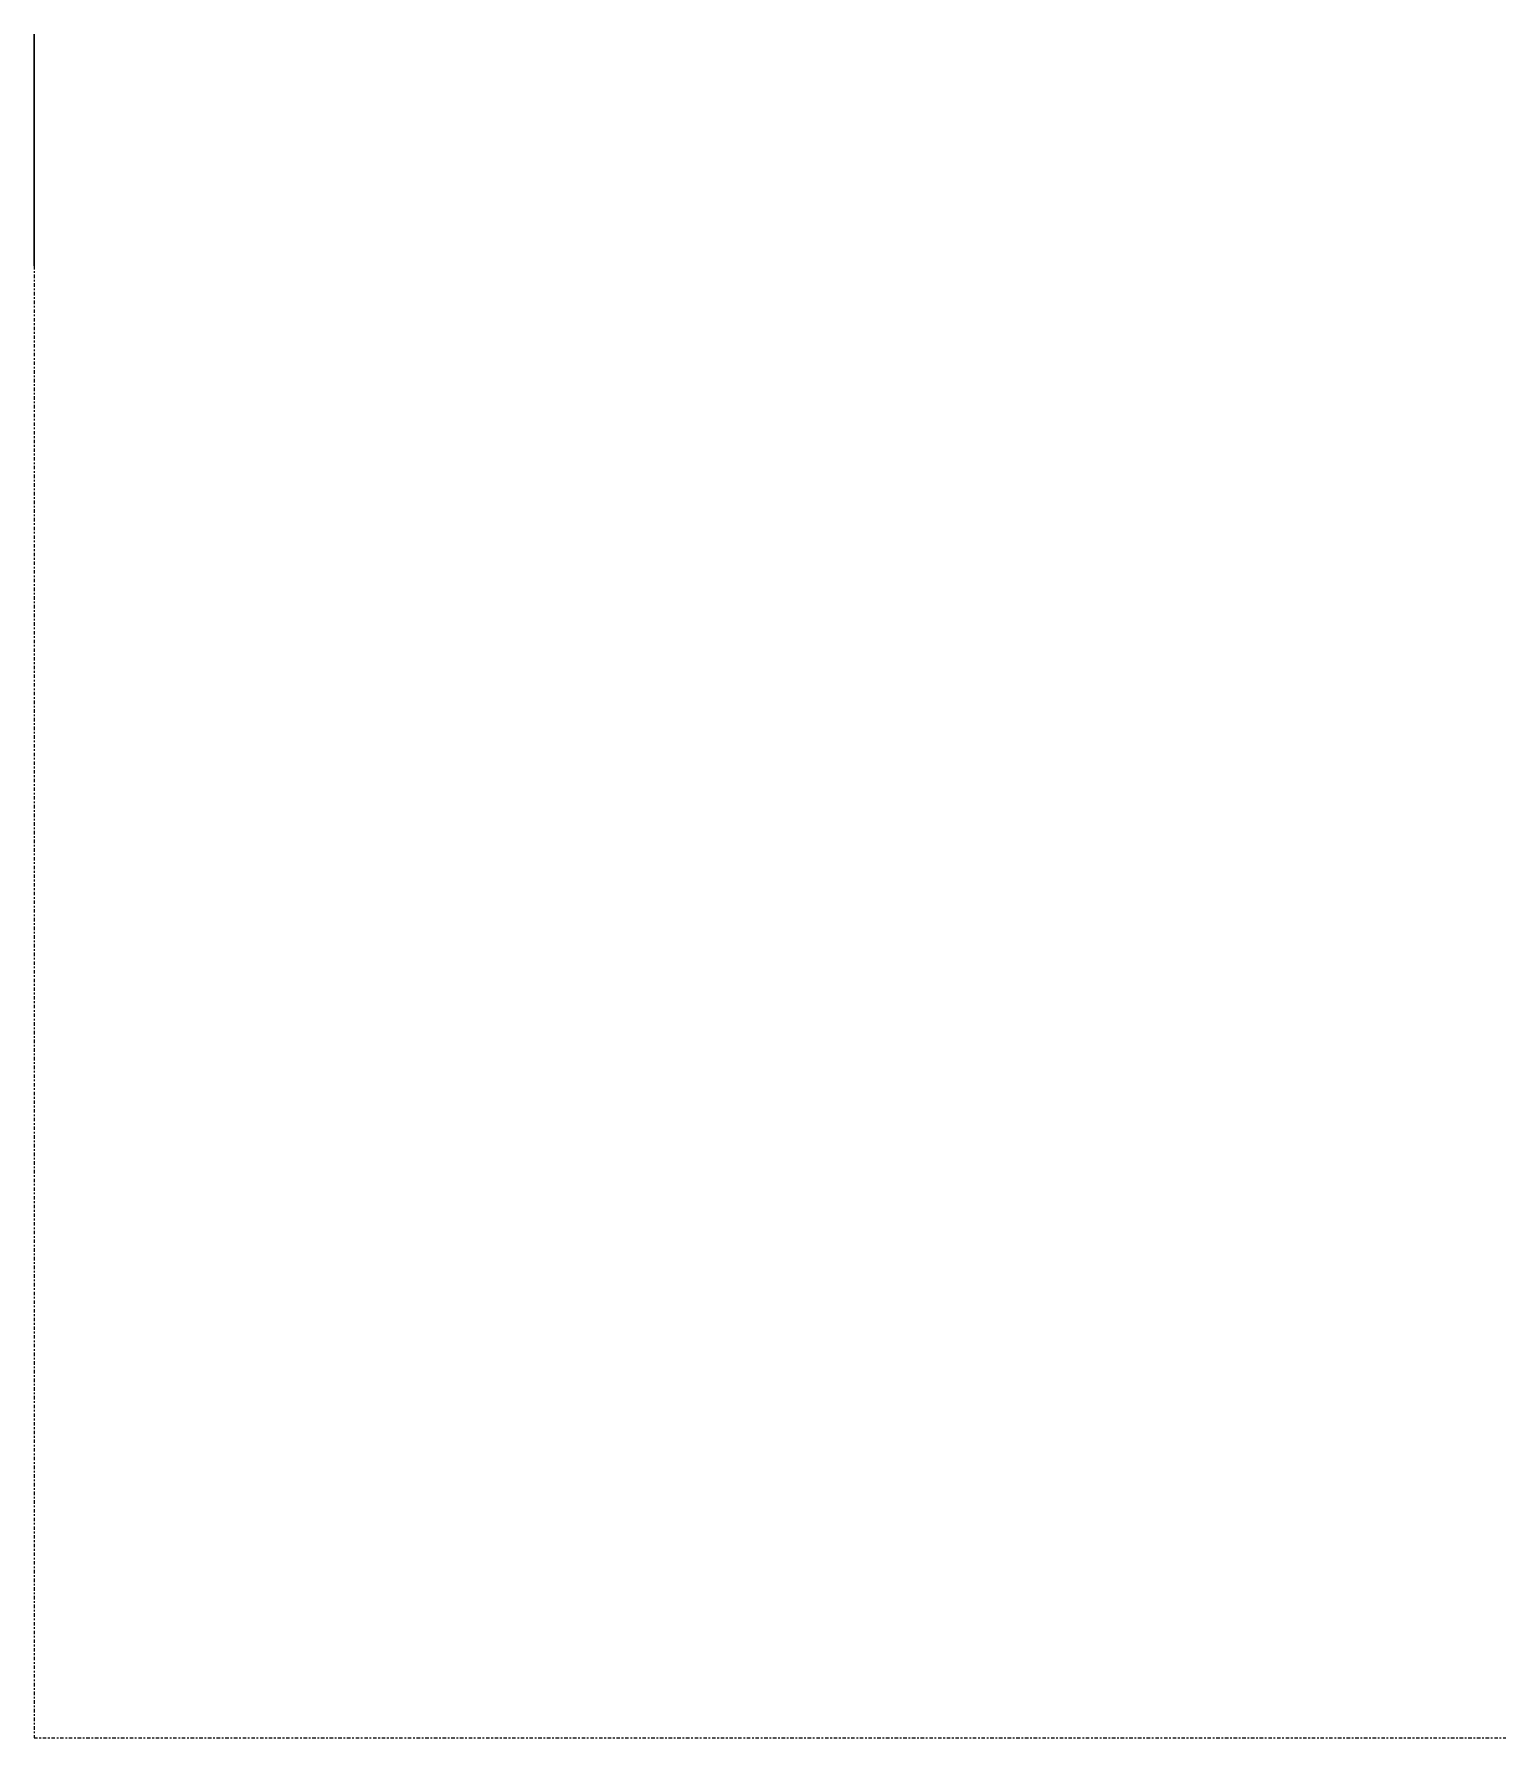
# Model space of a CAD drawing. Header units: millimetres. Extents: x -10700 to 10700, y -2540 to 1320000.
# Drawn here: x -2540 to 2540, y -2540 to 3340 of the extents above; entities that cross this region are included whole.
import ezdxf

# ---------------------------------------------------------------- set-up
doc = ezdxf.new("R2010")
doc.units = ezdxf.units.MM
doc.linetypes.add('Centre', pattern=[30, 12, -6, 6, -6])
doc.layers.add('A-FLOR-LEVL', color=51, linetype='Continuous', lineweight=9)
doc.styles.add('Arial', font='arial.ttf', dxfattribs={"height": 300})

# ---------------------------------------------------------------- blocks, each defined once
blk = doc.blocks.new('Level - Standard-24867-_3D_')
at = {"layer": 'A-FLOR-LEVL'}
blk.add_circle((4, 0), 4, dxfattribs=at)
mesh = blk.add_polyface(dxfattribs=at)
corners = [(4, 0), (4, 4), (2.965, 3.864), (2, 3.464), (1.172, 2.828), (0.536, 2), (0.136, 1.035), (0, 0)]
mesh.append_faces([[corners[k] for k in face] for face in [(0, 6, 7)]], dxfattribs={"vtx0": -1})
mesh.append_faces([[corners[k] for k in face] for face in [(0, 2, 3, 4)]], dxfattribs={"vtx0": -1, "vtx3": -1})
mesh.append_faces([[corners[k] for k in face] for face in [(1, 2, 0)]], dxfattribs={"vtx1": -1})
mesh.append_faces([[corners[k] for k in face] for face in [(5, 6, 0, 4)]], dxfattribs={"vtx1": -1, "vtx2": -1})
mesh = blk.add_polyface(dxfattribs=at)
corners = [(4, -4), (5.035, -3.864), (6, -3.464), (6.828, -2.828), (7.464, -2), (7.864, -1.035), (8, 0), (4, 0)]
mesh.append_faces([[corners[k] for k in face] for face in [(7, 4, 5, 6)]], dxfattribs={"vtx0": -1})
mesh.append_faces([[corners[k] for k in face] for face in [(4, 7, 3)]], dxfattribs={"vtx0": -1, "vtx1": -1})
mesh.append_faces([[corners[k] for k in face] for face in [(0, 1, 7)]], dxfattribs={"vtx1": -1})
mesh.append_faces([[corners[k] for k in face] for face in [(2, 3, 7, 1)]], dxfattribs={"vtx1": -1, "vtx2": -1})

msp = doc.modelspace()

# ---------------------------------------------------------------- linework, layer by layer
at = {"layer": 'A-FLOR-LEVL', "linetype": 'Centre'}
for p, q in [((-2540, 2540), (-2540, -2540)), ((-2540, 2540, 4000), (-2540, -2540, 4000)), ((-2540, -2540), (2540, -2540)), ((-2540, -2540, 4000), (2540, -2540, 4000))]:
    msp.add_line(p, q, dxfattribs=at)

# ---------------------------------------------------------------- block references
at = {"layer": 'A-FLOR-LEVL', "extrusion": (1, 0, 0), "xscale": 99.99999999999993, "yscale": 99.99999999999993, "zscale": 99.99999999999993}
msp.add_blockref('Level - Standard-24867-_3D_', (2540, 0, -2540), dxfattribs=at)

# ---------------------------------------------------------------- next in the draw order: texts
at = {"layer": 'A-FLOR-LEVL', "extrusion": (1, 0, 0), "insert": (-2540, 769.8, 484.4), "char_height": 300, "width": 1675.527, "attachment_point": 1, "text_direction": (0, 1, 0), "style": 'Arial', "bg_fill": 3, "box_fill_scale": 1.25, "bg_fill_color": 256, "bg_fill_true_color": 13158600, "bg_fill_transparency": 0}
msp.add_mtext('Level 0', dxfattribs=at)

# ---------------------------------------------------------------- next in the draw order: block references
at = {"layer": 'A-FLOR-LEVL', "extrusion": (1, 0, 0), "xscale": 99.99999999999993, "yscale": 99.99999999999993, "zscale": 99.99999999999993}
msp.add_blockref('Level - Standard-24867-_3D_', (2540, 4000, -2540), dxfattribs=at)

# ---------------------------------------------------------------- next in the draw order: texts
at = {"layer": 'A-FLOR-LEVL', "extrusion": (1, 0, 0), "insert": (-2540, 1933.5, -207.4), "char_height": 300, "width": 288.607, "attachment_point": 1, "text_direction": (0, 1, 0), "style": 'Arial', "bg_fill": 3, "box_fill_scale": 1.25, "bg_fill_color": 256, "bg_fill_true_color": 13158600, "bg_fill_transparency": 0}
msp.add_mtext('0', dxfattribs=at)

# ---------------------------------------------------------------- next in the draw order: texts
at = {"layer": 'A-FLOR-LEVL', "extrusion": (1, 0, 0), "insert": (-2540, 769.8, 4484.4), "char_height": 300, "width": 1675.527, "attachment_point": 1, "text_direction": (0, 1, 0), "style": 'Arial', "bg_fill": 3, "box_fill_scale": 1.25, "bg_fill_color": 256, "bg_fill_true_color": 13158600, "bg_fill_transparency": 0}
msp.add_mtext('Level 1', dxfattribs=at)

# ---------------------------------------------------------------- next in the draw order: texts
at = {"layer": 'A-FLOR-LEVL', "extrusion": (1, 0, 0), "insert": (-2540, 1218.5, 3792.6), "char_height": 300, "width": 1154.43, "attachment_point": 1, "text_direction": (0, 1, 0), "style": 'Arial', "bg_fill": 3, "box_fill_scale": 1.25, "bg_fill_color": 256, "bg_fill_true_color": 13158600, "bg_fill_transparency": 0}
msp.add_mtext('4000', dxfattribs=at)

doc.saveas('drawing.dxf')
